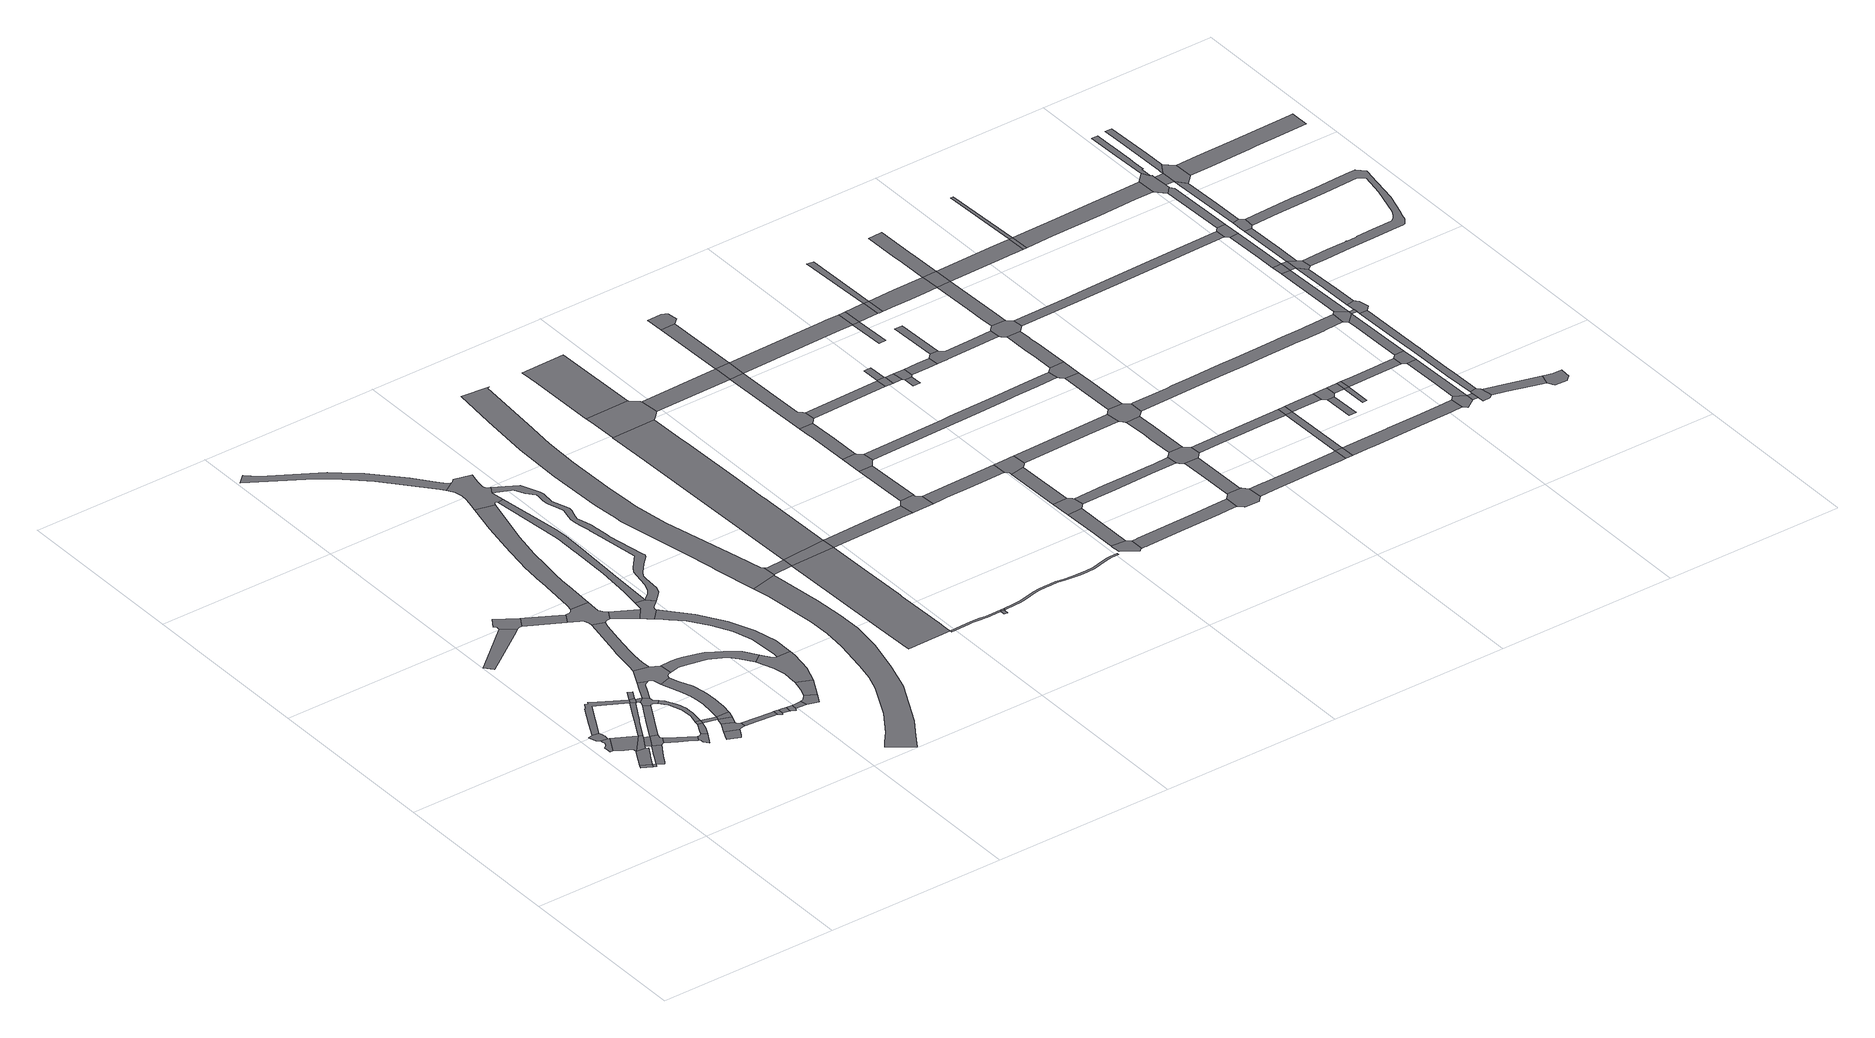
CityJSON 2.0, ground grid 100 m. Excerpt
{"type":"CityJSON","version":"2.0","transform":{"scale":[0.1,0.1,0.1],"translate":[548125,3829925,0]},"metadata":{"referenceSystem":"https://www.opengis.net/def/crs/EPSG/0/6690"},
"CityObjects":{
"road1":{"type":"Road","geometry":[{"type":"MultiSurface","lod":"1","boundaries":[[[0,1,2,3]]]}]},
"road2":{"type":"Road","attributes":{"RoadStructureAttribute.sectionType":"1"},"geometry":[{"type":"MultiSurface","lod":"1","boundaries":[[[3,2,4,5]]]}]},
"road3":{"type":"Road","attributes":{"RoadStructureAttribute.sectionType":"1"},"geometry":[{"type":"MultiSurface","lod":"1","boundaries":[[[6,7,8,9,10,11,12,13,14,15]]]}]},
"road4":{"type":"Road","attributes":{"RoadStructureAttribute.sectionType":"1"},"geometry":[{"type":"MultiSurface","lod":"1","boundaries":[[[16,17,18,0,3,19,20,21,22]]]}]},
"road5":{"type":"Road","geometry":[{"type":"MultiSurface","lod":"1","boundaries":[[[23,24,25,6,15,26,27,28,29]]]}]},
"road6":{"type":"Road","geometry":[{"type":"MultiSurface","lod":"1","boundaries":[[[14,13,30,31,16,32]]]}]},
"road7":{"type":"Road","attributes":{"RoadStructureAttribute.sectionType":"1"},"geometry":[{"type":"MultiSurface","lod":"1","boundaries":[[[33,34,35,36,5,37,38,39,40]]]}]},
"road8":{"type":"Road","geometry":[{"type":"MultiSurface","lod":"1","boundaries":[[[32,16,22,41,42,43]]]}]},
"road9":{"type":"Road","attributes":{"RoadStructureAttribute.sectionType":"1"},"geometry":[{"type":"MultiSurface","lod":"1","boundaries":[[[44,42,41,45,33,46]]]}]},
"road10":{"type":"Road","geometry":[{"type":"MultiSurface","lod":"1","boundaries":[[[46,33,40,47,48,49,50,51]]]}]},
"road11":{"type":"Road","attributes":{"RoadStructureAttribute.sectionType":"1"},"geometry":[{"type":"MultiSurface","lod":"1","boundaries":[[[52,53,54,55,56,57,58,23,29,59,60,61,62]]]}]},
"road12":{"type":"Road","attributes":{"RoadStructureAttribute.sectionType":"1"},"geometry":[{"type":"MultiSurface","lod":"1","boundaries":[[[63,64,65,66,49,48,67,68,69,70]]]}]},
"road13":{"type":"Road","geometry":[{"type":"MultiSurface","lod":"1","boundaries":[[[61,71,72,73,32,43,74,75,76,77,78]]]}]},
"road14":{"type":"Road","attributes":{"RoadStructureAttribute.sectionType":"1"},"geometry":[{"type":"MultiSurface","lod":"1","boundaries":[[[79,80,81,82,46,51,83,84,85,86]]]}]},
"road15":{"type":"Road","geometry":[{"type":"MultiSurface","lod":"1","boundaries":[[[87,88,70,69,89,90,91,92,93,94]]]}]},
"road16":{"type":"Road","attributes":{"RoadStructureAttribute.sectionType":"1"},"geometry":[{"type":"MultiSurface","lod":"1","boundaries":[[[95,96,97,98,99,100,101,102]]]}]},
"road17":{"type":"Road","geometry":[{"type":"MultiSurface","lod":"1","boundaries":[[[62,61,78,103,104]]]}]},
"road18":{"type":"Road","attributes":{"RoadStructureAttribute.sectionType":"1"},"geometry":[{"type":"MultiSurface","lod":"1","boundaries":[[[105,106,87,94,107,108,109]]]}]},
"road19":{"type":"Road","attributes":{"RoadStructureAttribute.sectionType":"1"},"geometry":[{"type":"MultiSurface","lod":"1","boundaries":[[[103,78,110,111,112]]]}]},
"road20":{"type":"Road","geometry":[{"type":"MultiSurface","lod":"1","boundaries":[[[113,114,62,104]]]}]},
"road21":{"type":"Road","geometry":[{"type":"MultiSurface","lod":"1","boundaries":[[[112,111,115,79,86,116,117,118,119,120,121]]]}]},
"road22":{"type":"Road","geometry":[{"type":"MultiSurface","lod":"1","boundaries":[[[122,105,109,123]]]}]},
"road23":{"type":"Road","attributes":{"RoadStructureAttribute.sectionType":"1"},"geometry":[{"type":"MultiSurface","lod":"1","boundaries":[[[124,125,126,127,128,129,130,131]]]}]},
"road24":{"type":"Road","attributes":{"RoadStructureAttribute.sectionType":"1"},"geometry":[{"type":"MultiSurface","lod":"1","boundaries":[[[132,133,134,135,136,137,138,139,119,118,140,141,142,143,144,145,146,147,122,123]]]}]},
"road25":{"type":"Road","attributes":{"RoadStructureAttribute.sectionType":"1"},"geometry":[{"type":"MultiSurface","lod":"1","boundaries":[[[123,109,148,149]]]}]},
"road26":{"type":"Road","geometry":[{"type":"MultiSurface","lod":"1","boundaries":[[[150,151,124,131,152,153,154,155,156]]]}]},
"road27":{"type":"Road","attributes":{"RoadStructureAttribute.sectionType":"1"},"geometry":[{"type":"MultiSurface","lod":"1","boundaries":[[[157,158,112,121,159,160,161]]]}]},
"road28":{"type":"Road","attributes":{"RoadStructureAttribute.sectionType":"1"},"geometry":[{"type":"MultiSurface","lod":"1","boundaries":[[[148,150,156,162]]]}]},
"road29":{"type":"Road","geometry":[{"type":"MultiSurface","lod":"1","boundaries":[[[149,148,162,163,164]]]}]},
"road30":{"type":"Road","geometry":[{"type":"MultiSurface","lod":"1","boundaries":[[[165,166,167,95,102,168,169,170]]]}]},
"road31":{"type":"Road","attributes":{"RoadStructureAttribute.sectionType":"1"},"geometry":[{"type":"MultiSurface","lod":"1","boundaries":[[[171,172,173,174,175,176,177,178,179,180,181,182,183,184,185,186,149,164]]]}]},
"road32":{"type":"Road","geometry":[{"type":"MultiSurface","lod":"1","boundaries":[[[187,157,161,188,189,190,179,178,191,192,193,194,195]]]}]},
"road33":{"type":"Road","attributes":{"RoadStructureAttribute.sectionType":"1"},"geometry":[{"type":"MultiSurface","lod":"1","boundaries":[[[196,197,154,153,198,199,200,201]]]}]},
"road34":{"type":"Road","attributes":{"RoadStructureAttribute.sectionType":"1"},"geometry":[{"type":"MultiSurface","lod":"1","boundaries":[[[202,170,169,203,204]]]}]},
"road35":{"type":"Road","attributes":{"RoadStructureAttribute.sectionType":"1"},"geometry":[{"type":"MultiSurface","lod":"1","boundaries":[[[205,206,207,208,209,187,195,210,211,212,213,214,215]]]}]},
"road36":{"type":"Road","geometry":[{"type":"MultiSurface","lod":"1","boundaries":[[[216,201,200,217,218,219]]]}]},
"road37":{"type":"Road","attributes":{"RoadStructureAttribute.sectionType":"1"},"geometry":[{"type":"MultiSurface","lod":"1","boundaries":[[[220,219,218,221,222,223]]]}]},
"road38":{"type":"Road","geometry":[{"type":"MultiSurface","lod":"1","boundaries":[[[223,222,224,225,226,227]]]}]},
"road39":{"type":"Road","attributes":{"RoadStructureAttribute.sectionType":"1"},"geometry":[{"type":"MultiSurface","lod":"1","boundaries":[[[228,229,227,226,230]]]}]},
"road40":{"type":"Road","geometry":[{"type":"MultiSurface","lod":"1","boundaries":[[[231,232,233,234,204,203,235,236,237,238,205,215,239,240,241,242,243,244,245]]]}]},
"road41":{"type":"Road","attributes":{"RoadStructureAttribute.sectionType":"1"},"geometry":[{"type":"MultiSurface","lod":"1","boundaries":[[[246,247,248,249,250,251,252,253,254,194,193,255,256,257,258,259,260,261,262,263,264,265]]]}]},
"road42":{"type":"Road","geometry":[{"type":"MultiSurface","lod":"1","boundaries":[[[266,267,228,230,268,269]]]}]},
"road43":{"type":"Road","attributes":{"RoadStructureAttribute.sectionType":"1"},"geometry":[{"type":"MultiSurface","lod":"1","boundaries":[[[270,241,240,271,272,273]]]}]},
"road44":{"type":"Road","attributes":{"RoadStructureAttribute.sectionType":"1"},"geometry":[{"type":"MultiSurface","lod":"1","boundaries":[[[274,275,266,269,276]]]}]},
"road45":{"type":"Road","geometry":[{"type":"MultiSurface","lod":"1","boundaries":[[[277,278,273,272,279,280,281,282,283,284,285,286]]]}]},
"road46":{"type":"Road","geometry":[{"type":"MultiSurface","lod":"1","boundaries":[[[287,288,265,264,289,290,291,274,276,292,293,294,295,296]]]}]},
"road47":{"type":"Road","attributes":{"RoadStructureAttribute.sectionType":"1"},"geometry":[{"type":"MultiSurface","lod":"1","boundaries":[[[297,298,299,300,301,302,303,304,305,306,307,308,309,310,311,312]]]}]},
"road48":{"type":"Road","attributes":{"RoadStructureAttribute.sectionType":"1"},"geometry":[{"type":"MultiSurface","lod":"1","boundaries":[[[313,314,315,316,317,318,319,320,321,322,231,245,323,324,325,326,327,328,329,330]]]}]},
"road49":{"type":"Road","attributes":{"RoadStructureAttribute.sectionType":"1"},"geometry":[{"type":"MultiSurface","lod":"1","boundaries":[[[331,332,333,334,335,281,280,336,337,338,339,340,341,342,296,295]]]}]},
"road50":{"type":"Road","attributes":{"RoadStructureAttribute.sectionType":"1"},"geometry":[{"type":"MultiSurface","lod":"1","boundaries":[[[343,344,345,346,347,348,349,350,351,352,353,354,355,356,357,358,359,360,361,362,363,364,365,366,367,368]]]}]},
"road51":{"type":"Road","attributes":{"RoadStructureAttribute.sectionType":"1"},"geometry":[{"type":"MultiSurface","lod":"1","boundaries":[[[369,370,371,372,373,374,375,376,377,378,379,380,381,382,277,286]]]}]},
"road52":{"type":"Road","geometry":[{"type":"MultiSurface","lod":"1","boundaries":[[[383,384,312,311,385,386,387,388,313,330,389,390,376,375,391,392,393,394,395,396]]]}]},
"road53":{"type":"Road","attributes":{"RoadStructureAttribute.sectionType":"1"},"geometry":[{"type":"MultiSurface","lod":"1","boundaries":[[[397,398,399,400,401,402,403,404,405,406,407,408,409,410,411,412,413,414,415,416,417,418,419,420,421,422,423,392,391,424,425,426,427,428,429,430,431,432,433,434,435,436,437,438,439,440,441,442,443,444,445,446,447,448,449,450,286,285]]]}]},
"road54":{"type":"Road","geometry":[{"type":"MultiSurface","lod":"1","boundaries":[[[451,452,453,454,455]]]}]},
"road55":{"type":"Road","attributes":{"function":"3","RoadStructureAttribute.sectionType":"1"},"geometry":[{"type":"MultiSurface","lod":"1","boundaries":[[[456,457,458,459,460,461,462,463,464,454,465,466,467,468,469]]]}]},
"road56":{"type":"Road","attributes":{"RoadStructureAttribute.sectionType":"1"},"geometry":[{"type":"MultiSurface","lod":"1","boundaries":[[[470,471,472,473,474,475,476,477,478,479,480,481,482,355,354,453,452,483,484,485,486,487,488,489,490,491,492,493,494,495]]]}]},
"road57":{"type":"Road","geometry":[{"type":"MultiSurface","lod":"1","boundaries":[[[496,455,454,464,497]]]}]},
"road58":{"type":"Road","attributes":{"RoadStructureAttribute.sectionType":"1"},"geometry":[{"type":"MultiSurface","lod":"1","boundaries":[[[498,499,500,501,502,503,504,469,505,506,507,508,509,510,511,512,513,514]]]}]},
"road59":{"type":"Road","geometry":[{"type":"MultiSurface","lod":"1","boundaries":[[[515,516,517,513]]]}]},
"road60":{"type":"Road","geometry":[{"type":"MultiSurface","lod":"1","boundaries":[[[518,514,513,517]]]}]},
"road61":{"type":"Road","attributes":{"function":"3","RoadStructureAttribute.sectionType":"1"},"geometry":[{"type":"MultiSurface","lod":"1","boundaries":[[[519,520,521,522,523,524,525,526,527,528,529,530,531,532,533,455,496]]]}]},
"road62":{"type":"Road","attributes":{"RoadStructureAttribute.sectionType":"1"},"geometry":[{"type":"MultiSurface","lod":"1","boundaries":[[[534,535,497,464,536,537,538]]]}]},
"road63":{"type":"Road","geometry":[{"type":"MultiSurface","lod":"1","boundaries":[[[539,540,541,542,543,544,529,528,545,546,547]]]}]},
"road64":{"type":"Road","attributes":{"function":"3","RoadStructureAttribute.sectionType":"1"},"geometry":[{"type":"MultiSurface","lod":"1","boundaries":[[[548,549,550,551,542,541]]]}]},
"road65":{"type":"Road","attributes":{"RoadStructureAttribute.sectionType":"1"},"geometry":[{"type":"MultiSurface","lod":"1","boundaries":[[[552,553,554,555,556,557,558,559,560,561,562,563,564,565,566,567,568,569,570,571,572,573,574,575,576,577,578,579,580,581,582,583,584,585,586,587,588,589,590,518,517]]]}]},
"road66":{"type":"Road","geometry":[{"type":"MultiSurface","lod":"1","boundaries":[[[591,592,593,594,595,534,538,596,597,598]]]}]},
"road67":{"type":"Road","attributes":{"RoadStructureAttribute.sectionType":"1"},"geometry":[{"type":"MultiSurface","lod":"1","boundaries":[[[599,600,595,594]]]}]},
"road68":{"type":"Road","attributes":{"RoadStructureAttribute.sectionType":"1"},"geometry":[{"type":"MultiSurface","lod":"1","boundaries":[[[601,547,546,602]]]}]},
"road69":{"type":"Road","geometry":[{"type":"MultiSurface","lod":"1","boundaries":[[[603,604,605,606,607,600,599,608,609,610,611]]]}]},
"road70":{"type":"Road","attributes":{"RoadStructureAttribute.sectionType":"1"},"geometry":[{"type":"MultiSurface","lod":"1","boundaries":[[[612,613,614,615,616,606,605]]]}]},
"road71":{"type":"Road","attributes":{"RoadStructureAttribute.sectionType":"1"},"geometry":[{"type":"MultiSurface","lod":"1","boundaries":[[[617,598,597,618,619,620,621,622]]]}]},
"road72":{"type":"Road","geometry":[{"type":"MultiSurface","lod":"1","boundaries":[[[623,624,625,626,627,628,629,630]]]}]},
"road73":{"type":"Road","geometry":[{"type":"MultiSurface","lod":"1","boundaries":[[[631,632,633,602,614,613,634,635,636]]]}]},
"road74":{"type":"Road","attributes":{"RoadStructureAttribute.sectionType":"1"},"geometry":[{"type":"MultiSurface","lod":"1","boundaries":[[[637,638,639,640,623,630]]]}]},
"road75":{"type":"Road","geometry":[{"type":"MultiSurface","lod":"1","boundaries":[[[641,601,602,633]]]}]},
"road76":{"type":"Road","geometry":[{"type":"MultiSurface","lod":"1","boundaries":[[[642,643,644,645,638,637,646,647,648]]]}]},
"road77":{"type":"Road","attributes":{"RoadStructureAttribute.sectionType":"1"},"geometry":[{"type":"MultiSurface","lod":"1","boundaries":[[[649,650,651,601,641]]]}]},
"road78":{"type":"Road","attributes":{"RoadStructureAttribute.sectionType":"1"},"geometry":[{"type":"MultiSurface","lod":"1","boundaries":[[[652,653,644,643]]]}]},
"road79":{"type":"Road","attributes":{"RoadStructureAttribute.sectionType":"1"},"geometry":[{"type":"MultiSurface","lod":"1","boundaries":[[[654,636,635,655]]]}]},
"road80":{"type":"Road","geometry":[{"type":"MultiSurface","lod":"1","boundaries":[[[656,657,658,617,622,659,653,652,660,661]]]}]},
"road81":{"type":"Road","geometry":[{"type":"MultiSurface","lod":"1","boundaries":[[[662,663,664,651,650,665,666,667]]]}]},
"road82":{"type":"Road","attributes":{"RoadStructureAttribute.sectionType":"1"},"geometry":[{"type":"MultiSurface","lod":"1","boundaries":[[[668,669,670,671,672,673,674,629,628,675,676,677,678,679,680,681,682]]]}]},
"road83":{"type":"Road","attributes":{"RoadStructureAttribute.sectionType":"1"},"geometry":[{"type":"MultiSurface","lod":"1","boundaries":[[[683,684,685,686,687,688,689,690,611,610,691,692,693,694,695,696,697,698]]]}]},
"road84":{"type":"Road","attributes":{"RoadStructureAttribute.sectionType":"1"},"geometry":[{"type":"MultiSurface","lod":"1","boundaries":[[[699,700,701,702,641,633,703,704]]]}]},
"road85":{"type":"Road","geometry":[{"type":"MultiSurface","lod":"1","boundaries":[[[705,706,654,655,707,708]]]}]},
"road86":{"type":"Road","attributes":{"RoadStructureAttribute.sectionType":"1"},"geometry":[{"type":"MultiSurface","lod":"1","boundaries":[[[709,710,711,712,713,714,715,648,647,716,717,718]]]}]},
"road87":{"type":"Road","geometry":[{"type":"MultiSurface","lod":"1","boundaries":[[[719,720,721,706,705]]]}]},
"road88":{"type":"Road","attributes":{"RoadStructureAttribute.sectionType":"1"},"geometry":[{"type":"MultiSurface","lod":"1","boundaries":[[[722,708,707,723,724]]]}]},
"road89":{"type":"Road","geometry":[{"type":"MultiSurface","lod":"1","boundaries":[[[725,726,727,728]]]}]},
"road90":{"type":"Road","geometry":[{"type":"MultiSurface","lod":"1","boundaries":[[[729,722,724,725,728,730]]]}]},
"road91":{"type":"Road","attributes":{"RoadStructureAttribute.sectionType":"1"},"geometry":[{"type":"MultiSurface","lod":"1","boundaries":[[[731,732,733,734,656,661,735,736,737,738]]]}]},
"road92":{"type":"Road","geometry":[{"type":"MultiSurface","lod":"1","boundaries":[[[739,740,729,730,741,742,743]]]}]},
"road93":{"type":"Road","geometry":[{"type":"MultiSurface","lod":"1","boundaries":[[[744,745,668,682,746,747,748,749,750,751,752,753]]]}]},
"road94":{"type":"Road","attributes":{"RoadStructureAttribute.sectionType":"1"},"geometry":[{"type":"MultiSurface","lod":"1","boundaries":[[[754,755,756,744,753,757]]]}]},
"road95":{"type":"Road","geometry":[{"type":"MultiSurface","lod":"1","boundaries":[[[758,759,760,704]]]}]},
"road96":{"type":"Road","geometry":[{"type":"MultiSurface","lod":"1","boundaries":[[[761,762,699,704,760]]]}]},
"road97":{"type":"Road","geometry":[{"type":"MultiSurface","lod":"1","boundaries":[[[763,764,765,766,709,718,767,768,754,757,769,770,771,772]]]}]},
"road98":{"type":"Road","attributes":{"RoadStructureAttribute.sectionType":"1"},"geometry":[{"type":"MultiSurface","lod":"1","boundaries":[[[773,774,775,776,777]]]}]},
"road99":{"type":"Road","attributes":{"RoadStructureAttribute.sectionType":"1"},"geometry":[{"type":"MultiSurface","lod":"1","boundaries":[[[778,779,780,781,782,783,784,785,786,787,765,764]]]}]},
"road100":{"type":"Road","attributes":{"RoadStructureAttribute.sectionType":"1"},"geometry":[{"type":"MultiSurface","lod":"1","boundaries":[[[788,789,761,760,790,791,792]]]}]},
"road101":{"type":"Road","attributes":{"RoadStructureAttribute.sectionType":"1"},"geometry":[{"type":"MultiSurface","lod":"1","boundaries":[[[793,794,795,777,776,739,743,796,797,798,799,800,801]]]}]},
"road102":{"type":"Road","geometry":[{"type":"MultiSurface","lod":"1","boundaries":[[[802,803,731,738,804,805,782,781,806,807,808,809,810,811,812,813]]]}]},
"road103":{"type":"Road","geometry":[{"type":"MultiSurface","lod":"1","boundaries":[[[814,792,791,815,816]]]}]},
"road104":{"type":"Road","attributes":{"RoadStructureAttribute.sectionType":"1"},"geometry":[{"type":"MultiSurface","lod":"1","boundaries":[[[817,818,819,820,802,813]]]}]},
"road105":{"type":"Road","attributes":{"RoadStructureAttribute.sectionType":"1"},"geometry":[{"type":"MultiSurface","lod":"1","boundaries":[[[821,822,823,824,825,751,750,826,827,828,829,830,831]]]}]},
"road106":{"type":"Road","attributes":{"RoadStructureAttribute.sectionType":"1"},"geometry":[{"type":"MultiSurface","lod":"1","boundaries":[[[832,792,814,833]]]}]},
"road107":{"type":"Road","geometry":[{"type":"MultiSurface","lod":"1","boundaries":[[[834,835,683,698,836,819,818]]]}]},
"road108":{"type":"Road","attributes":{"RoadStructureAttribute.sectionType":"1"},"geometry":[{"type":"MultiSurface","lod":"1","boundaries":[[[837,838,839,840,841,842,843,844,845,846,847,835,834]]]}]},
"road109":{"type":"Road","attributes":{"RoadStructureAttribute.sectionType":"1"},"geometry":[{"type":"MultiSurface","lod":"1","boundaries":[[[848,849,814,816,850,851,852,853]]]}]},
"road110":{"type":"Road","attributes":{"RoadStructureAttribute.sectionType":"1"},"geometry":[{"type":"MultiSurface","lod":"1","boundaries":[[[854,855,856,772,771,857,858,859,860,861]]]}]},
"road111":{"type":"Road","geometry":[{"type":"MultiSurface","lod":"1","boundaries":[[[862,863,801,800,864,843,842,865,866,867,868,869]]]}]},
"road112":{"type":"Road","attributes":{"RoadStructureAttribute.sectionType":"1"},"geometry":[{"type":"MultiSurface","lod":"1","boundaries":[[[870,871,853,872,873,862,869]]]}]},
"road113":{"type":"Road","geometry":[{"type":"MultiSurface","lod":"1","boundaries":[[[874,821,831,875]]]}]},
"road114":{"type":"Road","geometry":[{"type":"MultiSurface","lod":"1","boundaries":[[[876,848,853,871]]]}]},
"road115":{"type":"Road","attributes":{"RoadStructureAttribute.sectionType":"1"},"geometry":[{"type":"MultiSurface","lod":"1","boundaries":[[[877,861,821,874]]]}]},
"road116":{"type":"Road","attributes":{"RoadStructureAttribute.sectionType":"1"},"geometry":[{"type":"MultiSurface","lod":"1","boundaries":[[[878,879,880,881,882,883,884,848,876]]]}]},
"road117":{"type":"Road","geometry":[{"type":"MultiSurface","lod":"1","boundaries":[[[885,854,861,877]]]}]},
"road118":{"type":"Road","attributes":{"RoadStructureAttribute.sectionType":"1"},"geometry":[{"type":"MultiSurface","lod":"1","boundaries":[[[886,887,885,877,888,889]]]}]},
"road119":{"type":"Road","attributes":{"RoadStructureAttribute.sectionType":"1"},"geometry":[{"type":"MultiSurface","lod":"1","boundaries":[[[890,891,892,876,871,893,894,895,896]]]}]},
"road120":{"type":"Road","attributes":{"RoadStructureAttribute.sectionType":"1"},"geometry":[{"type":"MultiSurface","lod":"1","boundaries":[[[897,898,899,900,901,902,903,904,905,906,907,908,909,910,911,809,808,912,913,914,915,916,917,918,919,920,921,922,923]]]}]},
"road121":{"type":"Road","geometry":[{"type":"MultiSurface","lod":"1","boundaries":[[[924,925,926,927]]]}]},
"road122":{"type":"Road","attributes":{"RoadStructureAttribute.sectionType":"1"},"geometry":[{"type":"MultiSurface","lod":"1","boundaries":[[[928,929,930,931,932,933,934,874,875,935,936,937,938,939,940]]]}]},
"road123":{"type":"Road","geometry":[{"type":"MultiSurface","lod":"1","boundaries":[[[941,942,886,889,927,926,943]]]}]},
"road124":{"type":"Road","attributes":{"RoadStructureAttribute.sectionType":"1"},"geometry":[{"type":"MultiSurface","lod":"1","boundaries":[[[944,941,943,945]]]}]},
"road125":{"type":"Road","geometry":[{"type":"MultiSurface","lod":"1","boundaries":[[[946,947,948,945]]]}]},
"road126":{"type":"Road","geometry":[{"type":"MultiSurface","lod":"1","boundaries":[[[949,944,945,948]]]}]},
"road127":{"type":"Road","geometry":[{"type":"MultiSurface","lod":"1","boundaries":[[[950,951,890,896,952]]]}]},
"road128":{"type":"Road","attributes":{"RoadStructureAttribute.sectionType":"1"},"geometry":[{"type":"MultiSurface","lod":"1","boundaries":[[[953,954,955,956,957,867,866,958,959,960,961,962,963,964]]]}]},
"road129":{"type":"Road","attributes":{"RoadStructureAttribute.sectionType":"1"},"geometry":[{"type":"MultiSurface","lod":"1","boundaries":[[[965,966,951,950]]]}]},
"road130":{"type":"Road","attributes":{"RoadStructureAttribute.sectionType":"1"},"geometry":[{"type":"MultiSurface","lod":"1","boundaries":[[[967,968,969,970,949,948,971,972,973]]]}]},
"road131":{"type":"Road","geometry":[{"type":"MultiSurface","lod":"1","boundaries":[[[974,928,940,975,976,977]]]}]},
"road132":{"type":"Road","attributes":{"RoadStructureAttribute.sectionType":"1"},"geometry":[{"type":"MultiSurface","lod":"1","boundaries":[[[978,977,976,979]]]}]},
"road133":{"type":"Road","attributes":{"RoadStructureAttribute.sectionType":"1"},"geometry":[{"type":"MultiSurface","lod":"1","boundaries":[[[980,981,982,974,977]]]}]},
"road134":{"type":"Road","geometry":[{"type":"MultiSurface","lod":"1","boundaries":[[[983,984,985,978,979,986,987,988,989,990]]]}]},
"road135":{"type":"Road","geometry":[{"type":"MultiSurface","lod":"1","boundaries":[[[991,992,993,967,973,994,981,980]]]}]},
"road136":{"type":"Road","attributes":{"RoadStructureAttribute.sectionType":"1"},"geometry":[{"type":"MultiSurface","lod":"1","boundaries":[[[995,996,997,998,999,1000,950,952,1001,1002,1003,1004]]]}]},
"road137":{"type":"Road","attributes":{"RoadStructureAttribute.sectionType":"1"},"geometry":[{"type":"MultiSurface","lod":"1","boundaries":[[[1005,1006,1007,1008,992,991]]]}]},
"road138":{"type":"Road","attributes":{"RoadStructureAttribute.sectionType":"1"},"geometry":[{"type":"MultiSurface","lod":"1","boundaries":[[[1009,1010,1011,1012,1013,1014,1015,1016,1017,1018,1019,1020,1021,1022,1023,985,984]]]}]},
"road139":{"type":"Road","geometry":[{"type":"MultiSurface","lod":"1","boundaries":[[[1024,897,923,1025,1006,1005,1026]]]}]},
"road140":{"type":"Road","attributes":{"RoadStructureAttribute.sectionType":"1"},"geometry":[{"type":"MultiSurface","lod":"1","boundaries":[[[1027,990,989,1028,1029,1030,1031]]]}]},
"road141":{"type":"Road","attributes":{"RoadStructureAttribute.sectionType":"1"},"geometry":[{"type":"MultiSurface","lod":"1","boundaries":[[[1032,1026,1005,1033]]]}]},
"road142":{"type":"Road","attributes":{"RoadStructureAttribute.sectionType":"1"},"geometry":[{"type":"MultiSurface","lod":"1","boundaries":[[[1034,1035,1036,1037,1024,1026]]]}]},
"road143":{"type":"Road","geometry":[{"type":"MultiSurface","lod":"1","boundaries":[[[1038,1039,1040,1041,1032,1033,1042,1017,1016,1043,1044,1045,1046]]]}]},
"road144":{"type":"Road","geometry":[{"type":"MultiSurface","lod":"1","boundaries":[[[1047,1048,1049,1035,1034]]]}]},
"road145":{"type":"Road","attributes":{"RoadStructureAttribute.sectionType":"1"},"geometry":[{"type":"MultiSurface","lod":"1","boundaries":[[[1050,1051,1041,1040,1052,1053]]]}]},
"road146":{"type":"Road","geometry":[{"type":"MultiSurface","lod":"1","boundaries":[[[1054,1055,1031,1030,1056,1057,1058,1059,1060,1061,1062,1063]]]}]},
"road147":{"type":"Road","attributes":{"RoadStructureAttribute.sectionType":"1"},"geometry":[{"type":"MultiSurface","lod":"1","boundaries":[[[1047,1034,1050,1064]]]}]},
"road148":{"type":"Road","attributes":{"RoadStructureAttribute.sectionType":"1"},"geometry":[{"type":"MultiSurface","lod":"1","boundaries":[[[1065,1066,1067,1048,1047]]]}]},
"road149":{"type":"Road","geometry":[{"type":"MultiSurface","lod":"1","boundaries":[[[1064,1050,1053,1068,1069,1070]]]}]},
"road150":{"type":"Road","geometry":[{"type":"MultiSurface","lod":"1","boundaries":[[[1071,1072,1073,1074,953,964,1075,1066,1065]]]}]},
"road151":{"type":"Road","attributes":{"RoadStructureAttribute.sectionType":"1"},"geometry":[{"type":"MultiSurface","lod":"1","boundaries":[[[1076,1077,1078,1064,1070]]]}]},
"road152":{"type":"Road","attributes":{"RoadStructureAttribute.sectionType":"1"},"geometry":[{"type":"MultiSurface","lod":"1","boundaries":[[[1079,1080,1081,1072,1071]]]}]},
"road153":{"type":"Road","geometry":[{"type":"MultiSurface","lod":"1","boundaries":[[[1082,1083,1084,1078,1077,1085,1086,1087]]]}]},
"road154":{"type":"Road","geometry":[{"type":"MultiSurface","lod":"1","boundaries":[[[1088,995,1004,1081,1080,1089,1090,1091,1092,1093]]]}]},
"road155":{"type":"Road","attributes":{"RoadStructureAttribute.sectionType":"1"},"geometry":[{"type":"MultiSurface","lod":"1","boundaries":[[[1094,1095,1096,1097,1098,1083,1082,1099,1100]]]}]},
"road156":{"type":"Road","attributes":{"RoadStructureAttribute.sectionType":"1"},"geometry":[{"type":"MultiSurface","lod":"1","boundaries":[[[1101,1090,1089,1094]]]}]},
"road157":{"type":"Road","attributes":{"RoadStructureAttribute.sectionType":"1"},"geometry":[{"type":"MultiSurface","lod":"1","boundaries":[[[1102,1103,1104,1105,1106,1107,1108,1109,1110,1111,1088,1093]]]}]},
"road158":{"type":"Road","geometry":[{"type":"MultiSurface","lod":"1","boundaries":[[[1112,1113,1101,1094,1100,1114,1115,1116]]]}]},
"road159":{"type":"Road","attributes":{"RoadStructureAttribute.sectionType":"1"},"geometry":[{"type":"MultiSurface","lod":"1","boundaries":[[[1117,1118,1119,1120,1121,1122,1123,1124,1125,1101,1113]]]}]},
"road160":{"type":"Road","attributes":{"RoadStructureAttribute.sectionType":"1"},"geometry":[{"type":"MultiSurface","lod":"1","boundaries":[[[1126,1127,1128,1129,1130,1131,1132,1133,1134,1135,1136,1137,1138,1139,1140,1141,1142,1143,1144,1145,1146,1147,1148,1149,1150,1151,1152,1153,1087,1086,1154,1155,1156,1157,1158,1159,1160,1161,1162,1163,1164,1165,1166,1167,1168,1169,1170,1171,1172,1173,1174,1175,1176,1177,1178,1069,1068]]]}]},
"road161":{"type":"Road","attributes":{"RoadStructureAttribute.sectionType":"1"},"geometry":[{"type":"MultiSurface","lod":"1","boundaries":[[[1179,1180,1181,1182,1116,1115,1183,1184,1185,1186,1187,1188]]]}]}
},
"vertices":[
[107,673,0],[96,652,0],[149,623,0],[160,645,0],
[166,619,0],[174,634,0],
[81,950,0],[85,935,0],[87,926,0],[79,905,0],[70,899,0],[63,894,0],[63,849,0],[77,848,0],[129,942,0],[119,947,0],
[164,780,0],[160,772,0],[130,716,0],[196,709,0],[200,716,0],[229,766,0],[215,775,0],
[78,1015,0],[53,1008,0],[65,964,0],[122,975,0],[122,977,0],[119,994,0],[112,1007,0],
[124,822,0],[164,801,0],[252,879,0],
[252,772,0],[221,718,0],[212,702,0],[208,694,0],[210,612,0],[217,624,0],[246,671,0],[295,751,0],
[225,791,0],[263,856,0],[270,869,0],
[280,847,0],[243,778,0],[291,841,0],
[305,757,0],[314,759,0],[332,797,0],[327,808,0],[330,828,0],
[270,1226,0],[228,1250,0],[221,1237,0],[208,1247,0],[188,1214,0],[182,1215,0],[122,1100,0],[225,1214,0],[265,1193,0],[386,1129,0],[401,1150,0],
[476,706,0],[436,731,0],[393,758,0],[337,794,0],[374,725,0],[417,701,0],[458,677,0],[477,705,0],
[337,1038,0],[316,999,0],[300,969,0],[329,974,0],[336,986,0],[364,1035,0],[403,1103,0],[412,1112,0],
[420,1069,0],[398,1032,0],[369,980,0],[361,965,0],[390,937,0],[418,987,0],[440,1027,0],[453,1051,0],
[502,715,0],[490,705,0],[467,673,0],[468,650,0],[489,628,0],[497,643,0],[527,692,0],[528,695,0],
[263,2004,0],[255,1996,0],[68,1838,0],[5,1784,0],[40,1742,0],[112,1792,0],[316,1937,0],[331,1952,0],
[426,1136,0],[426,1144,0],
[535,786,0],[512,736,0],[548,739,0],[561,779,0],[563,782,0],
[419,1112,0],[430,1102,0],[459,1125,0],
[455,1194,0],[429,1206,0],
[432,1091,0],[463,1057,0],[479,1054,0],[493,1045,0],[510,1063,0],[487,1084,0],[486,1100,0],
[541,813,0],[568,807,0],
[599,662,0],[589,640,0],[578,617,0],[572,604,0],[636,574,0],[650,593,0],[666,621,0],[673,634,0],
[577,883,0],[577,908,0],[576,926,0],[567,966,0],[560,981,0],[548,1006,0],[543,1017,0],[531,1043,0],[513,1020,0],[522,1009,0],[525,1003,0],[539,968,0],[541,961,0],[551,925,0],[553,898,0],[553,864,0],
[639,762,0],[648,785,0],
[630,723,0],[624,710,0],[686,640,0],[708,641,0],[711,673,0],[692,682,0],[690,695,0],
[517,1244,0],[498,1205,0],[517,1164,0],[539,1207,0],[563,1222,0],
[706,739,0],
[718,775,0],[720,785,0],
[287,2090,0],[252,2036,0],[265,2021,0],[350,1959,0],[362,1957,0],[400,2018,0],
[730,836,0],[731,908,0],[728,972,0],[727,996,0],[713,1063,0],[682,1137,0],[677,1151,0],[664,1185,0],[603,1165,0],[634,1072,0],[643,1044,0],[655,995,0],[655,993,0],[661,955,0],[661,906,0],[655,840,0],
[561,1335,0],[579,1221,0],[592,1208,0],[597,1182,0],[668,1203,0],[680,1212,0],[698,1219,0],[692,1291,0],[643,1317,0],
[881,658,0],[792,666,0],[780,636,0],[879,629,0],[891,628,0],[894,657,0],
[420,2005,0],[557,1856,0],[591,1912,0],
[637,1767,0],[596,1541,0],[588,1499,0],[582,1465,0],[570,1378,0],[641,1370,0],[645,1437,0],[652,1483,0],[673,1605,0],[692,1712,0],[704,1746,0],
[911,656,0],[913,612,0],[919,623,0],[921,655,0],
[944,653,0],[950,618,0],[959,616,0],[962,651,0],
[961,611,0],[984,599,0],[994,616,0],[996,648,0],
[1048,650,0],[1016,647,0],[1056,610,0],
[638,1935,0],[626,1917,0],[613,1912,0],[602,1912,0],[612,1828,0],[620,1824,0],[629,1812,0],[636,1789,0],[721,1757,0],[737,1757,0],[768,1811,0],[754,1819,0],[736,1849,0],[736,1874,0],[739,1930,0],
[1078,1157,0],[1008,1211,0],[940,1253,0],[930,1256,0],[895,1268,0],[872,1275,0],[817,1290,0],[798,1292,0],[760,1295,0],[749,1230,0],[751,1230,0],[789,1228,0],[855,1213,0],[895,1205,0],[915,1200,0],[925,1195,0],[993,1156,0],[1031,1112,0],[1077,1045,0],[1127,1086,0],
[1090,680,0],[1068,657,0],[1116,593,0],[1147,650,0],
[878,1749,0],[832,1691,0],[855,1673,0],[903,1735,0],
[1124,795,0],[1110,730,0],[1205,758,0],
[917,1793,0],[910,1735,0],[882,1652,0],[909,1632,0],[963,1686,0],[960,1696,0],[965,1708,0],[974,1717,0],[1008,1747,0],[972,1786,0],
[1177,1018,0],[1164,1030,0],[1115,948,0],[1128,880,0],[1127,841,0],[1223,806,0],[1241,856,0],[1262,984,0],[1263,1020,0],[1185,1021,0],
[806,3146,0],[771,3189,0],[692,3290,0],[541,3451,0],[456,3522,0],[405,3565,0],[123,3730,0],[65,3784,0],[18,3739,0],[327,3554,0],[408,3492,0],[429,3473,0],[544,3366,0],[751,3126,0],[767,3101,0],[824,3137,0],
[778,2886,0],[738,2713,0],[714,2588,0],[698,2498,0],[683,2398,0],[677,2353,0],[664,2207,0],[663,2200,0],[645,1973,0],[644,1965,0],[748,2095,0],[751,2154,0],[758,2218,0],[769,2315,0],[781,2416,0],[803,2535,0],[809,2569,0],[881,2862,0],
[1263,1134,0],[1235,1266,0],[1178,1403,0],[1089,1545,0],[971,1677,0],[923,1619,0],[962,1582,0],[1022,1524,0],[1091,1422,0],[1147,1320,0],[1178,1211,0],[1187,1048,0],
[1313,85,0],[1383,190,0],[1518,462,0],[1571,625,0],[1583,676,0],[1619,823,0],[1640,985,0],[1638,1128,0],[1627,1292,0],[1591,1567,0],[1590,1572,0],[1589,1582,0],[1442,1549,0],[1460,1456,0],[1493,1161,0],[1497,1036,0],[1486,906,0],[1457,733,0],[1455,723,0],[1431,616,0],[1402,528,0],[1304,330,0],[1215,196,0],[1163,131,0],[1136,98,0],[1262,7,0],
[978,1989,0],[990,2350,0],[992,2423,0],[993,2448,0],[990,2516,0],[963,2711,0],[941,2877,0],[906,2872,0],[948,2480,0],[948,2449,0],[949,2314,0],[949,2303,0],[944,2086,0],[931,1900,0],
[851,3157,0],[836,3139,0],[792,3061,0],[800,3016,0],[798,2981,0],[788,2929,0],[891,2877,0],[899,2880,0],[930,2953,0],[954,2993,0],[932,3005,0],[925,3025,0],[932,3070,0],[947,3134,0],
[1040,1777,0],[1064,1802,0],[1077,1834,0],[1081,1929,0],[1085,1954,0],[1100,1980,0],[1147,2035,0],[1192,2078,0],[1199,2091,0],[1196,2113,0],[1157,2323,0],[1156,2330,0],[1151,2405,0],[1150,2412,0],[1149,2424,0],[1145,2450,0],[1130,2510,0],[1125,2532,0],[1129,2555,0],[1146,2607,0],[1149,2625,0],[1143,2647,0],[1115,2722,0],[1124,2800,0],[1117,2822,0],[1076,2922,0],[1015,2957,0],[1017,2915,0],[1026,2911,0],[1054,2854,0],[1092,2812,0],[1092,2792,0],[1087,2757,0],[1085,2729,0],[1090,2709,0],[1108,2655,0],[1114,2627,0],[1111,2607,0],[1102,2574,0],[1095,2542,0],[1097,2509,0],[1105,2467,0],[1113,2422,0],[1114,2414,0],[1115,2407,0],[1123,2348,0],[1154,2115,0],[1092,2042,0],[1070,2009,0],[1063,1977,0],[1046,1892,0],[1031,1846,0],[1012,1821,0],[982,1795,0],
[1608,1657,0],[1588,1662,0],[1594,1590,0],[1706,1599,0],[1705,1662,0],
[1979,736,0],[1978,789,0],[1976,852,0],[1971,1077,0],[1971,1091,0],[1971,1106,0],[1965,1367,0],[1959,1583,0],[1959,1603,0],[1714,1280,0],[1722,917,0],[1727,709,0],[1727,697,0],[1980,704,0],
[1305,3698,0],[1280,3451,0],[1258,3166,0],[1254,2888,0],[1262,2579,0],[1273,2457,0],[1275,2433,0],[1278,2391,0],[1305,2254,0],[1306,2247,0],[1357,1995,0],[1391,1820,0],[1397,1788,0],[1578,1674,0],[1544,1820,0],[1464,2160,0],[1442,2253,0],[1413,2455,0],[1413,2460,0],[1411,2494,0],[1401,2662,0],[1396,2927,0],[1401,3125,0],[1417,3320,0],[1446,3678,0],[1461,3683,0],
[1955,1684,0],[1955,1683,0],
[2210,700,0],[2189,700,0],[2179,701,0],[2160,704,0],[2136,706,0],[2108,707,0],[2082,707,0],[1980,692,0],[2083,695,0],[2108,695,0],[2135,694,0],[2159,692,0],[2178,689,0],[2189,688,0],[2210,688,0],[2271,689,0],[2279,702,0],
[2272,661,0],[2292,661,0],[2291,690,0],
[2301,702,0],
[1944,2139,0],[1944,2140,0],[1942,2265,0],[1942,2267,0],[1940,2350,0],[1940,2352,0],[1931,2687,0],[1930,2743,0],[1928,2797,0],[1923,2986,0],[1674,2983,0],[1677,2843,0],[1680,2737,0],[1680,2723,0],[1691,2273,0],
[2426,1696,0],[2239,1691,0],[2284,1610,0],[2392,1613,0],[2436,1613,0],
[1963,3151,0],[1920,3191,0],[1919,3193,0],[1669,3189,0],[1671,3122,0],[1674,2986,0],[1942,3005,0],[1974,3037,0],[1967,3147,0],
[1907,3691,0],[1657,3685,0],[1660,3574,0],[1667,3257,0],
[2301,690,0],[2360,692,0],[2394,695,0],[2417,699,0],[2464,710,0],[2502,718,0],[2532,722,0],[2565,724,0],[2602,726,0],[2634,725,0],[2673,719,0],[2730,713,0],[2765,712,0],[2806,712,0],[2853,715,0],[2888,722,0],[2915,729,0],[2953,737,0],[2971,739,0],[3012,740,0],[3012,752,0],[2970,751,0],[2951,749,0],[2912,741,0],[2885,734,0],[2851,727,0],[2805,724,0],[2765,724,0],[2731,725,0],[2674,731,0],[2635,737,0],[2602,738,0],[2564,736,0],[2531,734,0],[2500,730,0],[2462,722,0],[2415,711,0],[2392,707,0],[2359,704,0],
[2533,1724,0],[2531,1726,0],[2531,1729,0],[2531,1732,0],[2451,1728,0],[2478,1615,0],[2561,1617,0],[2559,1700,0],
[2522,2051,0],[2445,2050,0],
[2418,3158,0],[2420,3047,0],
[2540,2160,0],[2521,2180,0],[2520,2181,0],[2442,2179,0],[2444,2077,0],[2524,2053,0],[2546,2080,0],[2553,2089,0],[2549,2152,0],
[2516,2345,0],[2512,2511,0],[2434,2509,0],[2436,2432,0],[2436,2431,0],
[2992,1711,0],[2615,1619,0],[2646,1620,0],[2809,1624,0],[2835,1625,0],[2994,1629,0],
[3028,819,0],[3028,807,0],[3029,760,0],[3115,705,0],[3125,716,0],[3133,716,0],[3132,796,0],[3111,814,0],
[2527,2612,0],[2510,2629,0],[2499,3049,0],[2532,2532,0],[2541,2542,0],[2537,2603,0],
[3106,1159,0],[3021,1154,0],[3026,954,0],[3028,831,0],
[2499,3160,0],
[3119,1255,0],[3101,1272,0],[3019,1270,0],[3021,1166,0],[3122,1177,0],[3133,1188,0],[3127,1248,0],
[2494,3403,0],[2490,3583,0],[2408,3580,0],
[3092,1606,0],[3012,1591,0],
[2974,2614,0],[2975,2553,0],
[3114,1714,0],[3093,1713,0],[3080,1713,0],[3011,1613,0],[3111,1626,0],[3119,1634,0],
[2504,3676,0],[2488,3685,0],[2405,3683,0],[2511,3600,0],[2524,3611,0],[2517,3669,0],
[3709,809,0],[3599,807,0],[3593,807,0],[3526,805,0],[3310,801,0],[3172,797,0],[3155,797,0],[3157,717,0],[3162,717,0],[3174,717,0],[3343,721,0],[3580,727,0],[3595,727,0],[3659,729,0],[3710,730,0],
[3674,2181,0],[3631,2180,0],[3630,2180,0],[3528,2177,0],[3337,2171,0],[3171,2168,0],[3075,2166,0],[3025,2163,0],[3076,2104,0],[3179,2107,0],[3300,2110,0],[3362,2113,0],[3408,2114,0],[3420,2115,0],[3559,2118,0],[3679,2122,0],
[3164,3176,0],[3090,3174,0],[3065,3173,0],[2913,3170,0],[3066,3066,0],[3166,3067,0],
[3018,2619,0],[2978,2618,0],[3023,2554,0],[3021,2615,0],
[3695,1260,0],[3612,1258,0],[3597,1258,0],[3582,1258,0],[3485,1257,0],[3444,1256,0],[3307,1253,0],[3330,1192,0],[3552,1197,0],[3700,1199,0],
[3016,2722,0],[2995,2722,0],[2976,2721,0],
[3071,2616,0],[3071,2555,0],[3078,2555,0],
[3087,2543,0],[3087,2478,0],[3127,2477,0],[3127,2542,0],
[3136,2617,0],[3137,2556,0],
[3682,1727,0],[3517,1723,0],[3327,1718,0],[3191,1715,0],[3127,1634,0],[3326,1640,0],[3532,1645,0],[3691,1649,0],
[3289,2620,0],[3216,2618,0],[3143,2556,0],[3236,2558,0],[3290,2559,0],
[3737,845,0],[3737,840,0],[3738,704,0],[3738,702,0],[3821,701,0],[3822,703,0],[3850,733,0],[3847,814,0],[3819,843,0],[3816,845,0],
[3730,1172,0],[3732,1068,0],[3734,989,0],[3808,1171,0],
[3173,2866,0],[3213,2867,0],[3206,3068,0],
[3203,3177,0],[3184,3176,0],
[3826,1273,0],[3805,1293,0],[3726,1291,0],[3705,1270,0],[3710,1190,0],[3729,1173,0],[3809,1172,0],[3829,1193,0],[3838,1203,0],[3836,1264,0],
[3351,2919,0],[3329,2918,0],[3306,2918,0],[3313,2646,0],[3358,2647,0],
[3801,1458,0],[3800,1517,0],[3798,1606,0],[3797,1622,0],[3718,1619,0],[3718,1614,0],[3721,1486,0],[3721,1485,0],[3723,1430,0],[3724,1391,0],
[3313,3181,0],[3308,3181,0],[3286,3070,0],[3320,3071,0],[3318,3181,0],
[3557,2627,0],[3384,2622,0],[3383,2622,0],[3318,2560,0],[3353,2560,0],[3357,2560,0],[3515,2565,0],[3666,2570,0],[3662,2630,0],
[3714,1761,0],[3695,1741,0],[3698,1641,0],[3715,1622,0],[3799,1624,0],[3818,1641,0],[3829,1652,0],[3830,1732,0],[3825,1732,0],[3815,1741,0],[3810,1745,0],[3796,1758,0],
[3348,3182,0],[3330,3071,0],[3350,3072,0],
[3789,2005,0],[3787,2094,0],[3706,2092,0],[3710,1939,0],
[4368,826,0],[4345,825,0],[4065,818,0],[3932,816,0],[3929,816,0],[3932,736,0],[4014,738,0],[4056,739,0],[4193,743,0],[4346,746,0],[4370,746,0],
[3301,3614,0],[3338,3609,0],
[3784,2211,0],[3703,2209,0],[3686,2113,0],
[3783,2249,0],[3778,2411,0],[3776,2469,0],[3776,2471,0],[3774,2543,0],[3775,2544,0],[3694,2542,0],[3698,2409,0],[3698,2393,0],[3699,2370,0],[3700,2314,0],
[3677,3190,0],[3500,3186,0],[3425,3074,0],[3518,3076,0],[3607,3078,0],[3681,3080,0],
[4363,1275,0],[4294,1273,0],[4079,1268,0],[3961,1206,0],[4095,1209,0],[4238,1212,0],[4353,1214,0],[4364,1214,0],
[3691,2661,0],[3672,2641,0],[3674,2561,0],[3793,2563,0],[3805,2575,0],[3802,2633,0],[3792,2642,0],[3771,2661,0],
[3769,2730,0],[3760,3084,0],[3687,2844,0],[3689,2728,0],
[4411,827,0],[4413,747,0],
[3758,3194,0],
[4404,1216,0],
[3753,3353,0],[3752,3402,0],[3748,3612,0],[3748,3613,0],[3669,3610,0],[3672,3407,0],[3674,3351,0],
[4403,1276,0],
[4577,1280,0],[4464,1277,0],[4458,1218,0],[4578,1220,0],
[4200,3203,0],[4192,3203,0],[4086,3200,0],[4078,3090,0],[4145,3092,0],[4147,3092,0],[4203,3094,0],
[5056,1763,0],[4953,1760,0],[4934,1759,0],[4893,1758,0],[4866,1757,0],[4825,1756,0],[4746,1755,0],[4673,1753,0],[4467,1748,0],[4367,1746,0],[4185,1741,0],[4080,1739,0],[4050,1738,0],[4022,1737,0],[3839,1733,0],[3832,1652,0],[3936,1656,0],[4133,1661,0],[4327,1665,0],[4469,1668,0],[4516,1669,0],[4748,1675,0],[4762,1675,0],[4821,1676,0],[4939,1679,0],[4950,1680,0],[5055,1684,0],
[4605,1030,0],[4645,1031,0],[4641,1199,0],[4601,1198,0],
[5075,842,0],[5029,841,0],[4864,837,0],[4695,833,0],[4685,833,0],[4677,833,0],[4529,829,0],[4524,750,0],[4546,750,0],[4683,753,0],[4846,757,0],[5014,761,0],[5077,763,0],
[4657,1281,0],[4641,1281,0],[4659,1222,0],
[4718,1283,0],[4720,1224,0],
[4722,1080,0],[4747,1080,0],[4745,1224,0],
[4743,1284,0],
[4222,3203,0],[4202,3203,0],[4225,3094,0],
[5034,2663,0],[4812,2657,0],[4496,2649,0],[4190,2641,0],[4117,2639,0],[3983,2578,0],[4169,2582,0],[4361,2585,0],[4569,2591,0],[4767,2596,0],[4931,2600,0],[5036,2603,0],
[4203,3653,0],[4188,3652,0],
[5064,1291,0],[4983,1288,0],[4970,1288,0],[4797,1285,0],[4754,1225,0],[4926,1229,0],[5066,1232,0],
[5098,864,0],[5100,743,0],[5155,784,0],[5154,829,0],
[5186,829,0],[5188,784,0],
[5144,1218,0],[5089,1217,0],[5094,1001,0],
[5240,833,0],[5225,853,0],[5186,841,0],[5189,745,0],[5229,747,0],[5250,761,0],[5253,763,0],[5243,829,0],
[5141,1315,0],[5086,1313,0],[5072,1299,0],[5079,1224,0],
[4991,3223,0],[4876,3219,0],[4731,3216,0],[4462,3208,0],[4323,3205,0],[4225,3203,0],[4384,3099,0],[4672,3106,0],[4885,3112,0],[4993,3114,0],
[5130,1715,0],[5078,1664,0],[5080,1624,0],[5083,1478,0],
[5221,1019,0],[5220,1079,0],[5217,1219,0],[5216,1299,0],[5216,1306,0],[5210,1570,0],[5208,1681,0],[5208,1695,0],[5163,1694,0],[5164,1680,0],[5170,1435,0],[5174,1298,0],[5176,1218,0],[5178,1146,0],[5181,1019,0],
[5074,1781,0],[5057,1682,0],[5130,1735,0],
[5375,793,0],[5325,743,0],[5457,707,0],[5526,687,0],[5542,746,0],
[5162,1736,0],[5163,1715,0],
[5117,2187,0],[5065,2186,0],[5068,2075,0],[5071,1895,0],
[5214,1786,0],[5210,1790,0],[5203,1796,0],[5161,1789,0],[5163,1706,0],[5218,1705,0],[5219,1707,0],[5233,1720,0],[5223,1780,0],
[5115,2255,0],[5064,2255,0],[5064,2220,0],
[5151,2187,0],[5156,2002,0],[5200,1932,0],[5193,2142,0],
[5598,732,0],[5585,734,0],[5532,676,0],[5540,659,0],[5547,647,0],[5614,644,0],[5620,649,0],[5629,658,0],[5645,672,0],[5648,730,0],
[5149,2256,0],
[5106,2586,0],[5056,2584,0],[5061,2360,0],
[5216,2158,0],[5213,2218,0],[5191,2234,0],
[5103,2686,0],[5054,2684,0],[5050,2680,0],[5043,2673,0],[5045,2594,0],
[5188,2370,0],[5184,2584,0],[5141,2583,0],
[5092,3076,0],[5077,3096,0],[5044,3061,0],
[5181,2681,0],[5139,2672,0],[5140,2619,0],[5194,2595,0],[5201,2603,0],[5206,2664,0],
[5040,3272,0],[5076,3125,0],[5073,3210,0],[5073,3227,0],[5065,3227,0],[5065,3228,0],
[5128,3126,0],[5128,3109,0],[5128,3099,0],[5128,3078,0],[5128,3071,0],[5176,2853,0],[5171,3072,0],
[5126,3211,0],
[5063,3272,0],[5063,3300,0],[5072,3300,0],[5071,3365,0],[5071,3403,0],[5068,3528,0],[5067,3568,0],[5065,3654,0],[5030,3654,0],[5035,3466,0],
[5211,3233,0],[5166,3275,0],[5213,3112,0],[5220,3120,0],[5216,3229,0],
[5164,3394,0],[5159,3545,0],[5157,3662,0],[5117,3661,0],[5120,3544,0],[5125,3273,0],[5126,3247,0],[5125,3229,0],[5125,3227,0],
[5316,2161,0],[5461,2166,0],[5630,2170,0],[5740,2174,0],[5780,2173,0],[5792,2176,0],[5817,2211,0],[5826,2241,0],[5834,2266,0],[5875,2399,0],[5909,2598,0],[5915,2630,0],[5917,2645,0],[5876,2684,0],[5876,2686,0],[5873,2686,0],[5849,2686,0],[5752,2682,0],[5635,2678,0],[5591,2677,0],[5529,2675,0],[5527,2675,0],[5525,2675,0],[5520,2675,0],[5513,2675,0],[5411,2671,0],[5406,2671,0],[5264,2666,0],[5328,2607,0],[5388,2609,0],[5480,2612,0],[5563,2614,0],[5644,2617,0],[5811,2623,0],[5844,2624,0],[5868,2607,0],[5874,2603,0],[5878,2600,0],[5854,2467,0],[5808,2299,0],[5792,2268,0],[5790,2266,0],[5786,2259,0],[5776,2247,0],[5757,2233,0],[5646,2231,0],[5543,2227,0],[5542,2224,0],[5481,2222,0],[5481,2225,0],[5473,2225,0],[5458,2225,0],[5364,2223,0],
[5923,3245,0],[5905,3244,0],[5547,3236,0],[5343,3232,0],[5345,3123,0],[5528,3127,0],[5577,3129,0],[5621,3130,0],[5731,3133,0],[5925,3138,0]
]}
